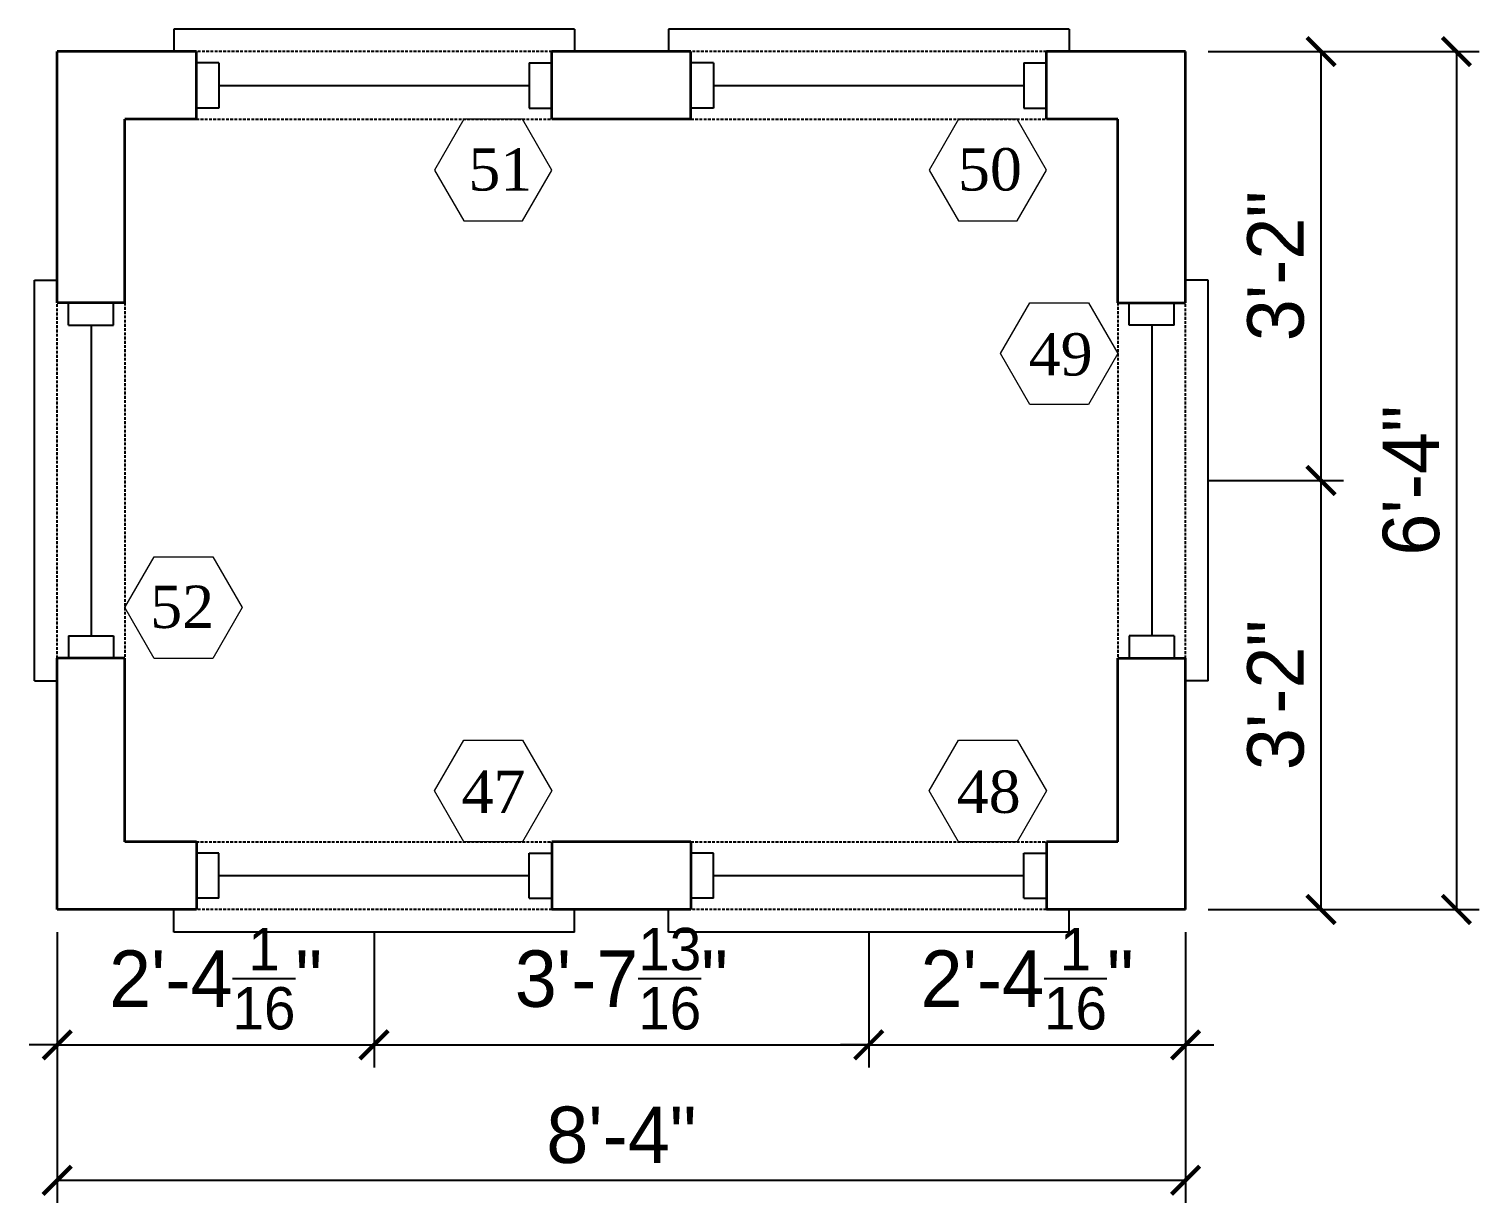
# Model space of a CAD drawing. Header units: inches. Extents: x 0 to 22102, y -19958 to 0.
# Drawn here: x 8379.4 to 8507.9, y -9893.2 to -9789.2 of the extents above; entities that cross this region are included whole.
import ezdxf
from ezdxf.enums import TextEntityAlignment as Align

# ---------------------------------------------------------------- set-up
doc = ezdxf.new("R2010")
doc.units = ezdxf.units.IN
doc.header["$MEASUREMENT"] = 0
doc.linetypes.add('HIDDEN', pattern=[0.375, 0.25, -0.125])
for name, color, linetype in [('DIM-EXT', 5, 'Continuous'), ('HEADER-EXT', 5, 'HIDDEN'), ('WINDOW GLASS', 4, 'Continuous'), ('WINDOW JAMB', 2, 'Continuous'), ('WINDOW SILL', 1, 'Continuous')]:
    doc.layers.add(name, color=color, linetype=linetype)
doc.layers.add('WALL-EXT', color=6, linetype='Continuous', lineweight=35)
doc.layers.add('window', color=160, linetype='Continuous', lineweight=5)
doc.styles.add('ARCHITXT', font='BOOKOS.TTF', dxfattribs={"height": 0.078125})
doc.dimstyles.new('Ideal', dxfattribs={"dimscale": 0, "dimtxt": 5, "dimasz": 2.5, "dimexe": 2, "dimexo": 2, "dimgap": 1.5, "dimtad": 1, "dimdec": 4, "dimzin": 0, "dimdsep": 46, "dimlunit": 4, "dimtxsty": 'Standard', "dimblk": 'ARCHTICK', "dimcen": 2, "dimclrt": 1, "dimazin": 0, "dimtfac": 0.75, "dimtdec": 4, "dimtix": 1, "dimtofl": 0, "dimtmove": 2, "dimatfit": 3, "dimldrblk": 'OPEN30', "dimfxl": 1, "dimtolj": 1, "dimtzin": 0, "dimarcsym": 0})

# ---------------------------------------------------------------- blocks, each defined once
blk = doc.blocks.new('_ArchTick')
at = {"color": 0, "linetype": 'ByBlock', "lineweight": 100, "const_width": 0.15}
blk.add_lwpolyline([(-0.5, -0.5), (0.5, 0.5)], dxfattribs=at)
blk = doc.blocks.new('*D644')
at = {"layer": 'Defpoints', "color": 0, "transparency": 16777216}
for p in [(8381.93, -9867.18), (8410.01, -9867.18), (8410.01, -9879.18)]:
    blk.add_point(p, dxfattribs=at)
at = {"layer": 'DIM-EXT', "color": 0, "lineweight": -2, "transparency": 16777216}
for p, q in [((8381.93, -9869.18), (8381.93, -9881.18)), ((8410.01, -9869.18), (8410.01, -9881.18)), ((8381.93, -9879.18), (8379.43, -9879.18)), ((8381.93, -9879.18), (8410.01, -9879.18)), ((8410.01, -9879.18), (8412.51, -9879.18))]:
    blk.add_line(p, q, dxfattribs=at)
at = {"layer": 'DIM-EXT', "color": 0, "lineweight": -2, "transparency": 16777216, "xscale": 2.5, "yscale": 2.5, "zscale": 2.5}
blk.add_blockref('_ArchTick', (8381.93, -9879.18), dxfattribs=at)
at = {"layer": 'DIM-EXT', "color": 0, "lineweight": -2, "transparency": 16777216, "xscale": 2.5, "yscale": 2.5, "zscale": 2.5, "rotation": 180}
blk.add_blockref('_ArchTick', (8410.01, -9879.18), dxfattribs=at)
at = {"layer": 'DIM-EXT', "color": 1, "transparency": 16777216, "insert": (8395.97, -9873.31), "char_height": 5, "attachment_point": 5}
blk.add_mtext('\\A1;2\'-4{\\H0.75x;\\S1/16;}"', dxfattribs=at)
blk = doc.blocks.new('_Open30')
at = {"color": 0, "linetype": 'ByBlock', "lineweight": -2}
for p, q in [((-1, 0.268), (0, 0)), ((0, 0), (-1, -0.268)), ((0, 0), (-1, 0))]:
    blk.add_line(p, q, dxfattribs=at)
blk = doc.blocks.new('*D645')
at = {"layer": 'Defpoints', "color": 0, "transparency": 16777216}
for p in [(8410.01, -9867.18), (8453.85, -9867.18), (8453.85, -9879.18)]:
    blk.add_point(p, dxfattribs=at)
at = {"layer": 'DIM-EXT', "color": 0, "lineweight": -2, "transparency": 16777216}
for p, q in [((8410.01, -9869.18), (8410.01, -9881.18)), ((8453.85, -9869.18), (8453.85, -9881.18)), ((8410.01, -9879.18), (8453.85, -9879.18))]:
    blk.add_line(p, q, dxfattribs=at)
at = {"layer": 'DIM-EXT', "color": 0, "lineweight": -2, "transparency": 16777216, "xscale": 2.5, "yscale": 2.5, "zscale": 2.5, "rotation": 180}
blk.add_blockref('_ArchTick', (8410.01, -9879.18), dxfattribs=at)
at = {"layer": 'DIM-EXT', "color": 0, "lineweight": -2, "transparency": 16777216, "xscale": 2.5, "yscale": 2.5, "zscale": 2.5}
blk.add_blockref('_ArchTick', (8453.85, -9879.18), dxfattribs=at)
at = {"layer": 'DIM-EXT', "color": 1, "transparency": 16777216, "insert": (8431.93, -9873.31), "char_height": 5, "attachment_point": 5}
blk.add_mtext('\\A1;3\'-7{\\H0.75x;\\S13/16;}"', dxfattribs=at)
blk = doc.blocks.new('*D646')
at = {"layer": 'Defpoints', "color": 0, "transparency": 16777216}
for p in [(8453.85, -9867.18), (8481.93, -9867.18), (8481.93, -9879.18)]:
    blk.add_point(p, dxfattribs=at)
at = {"layer": 'DIM-EXT', "color": 0, "lineweight": -2, "transparency": 16777216}
for p, q in [((8453.85, -9869.18), (8453.85, -9881.18)), ((8481.93, -9869.18), (8481.93, -9881.18)), ((8453.85, -9879.18), (8451.35, -9879.18)), ((8453.85, -9879.18), (8481.93, -9879.18)), ((8481.93, -9879.18), (8484.43, -9879.18))]:
    blk.add_line(p, q, dxfattribs=at)
at = {"layer": 'DIM-EXT', "color": 0, "lineweight": -2, "transparency": 16777216, "xscale": 2.5, "yscale": 2.5, "zscale": 2.5}
blk.add_blockref('_ArchTick', (8453.85, -9879.18), dxfattribs=at)
at = {"layer": 'DIM-EXT', "color": 0, "lineweight": -2, "transparency": 16777216, "xscale": 2.5, "yscale": 2.5, "zscale": 2.5, "rotation": 180}
blk.add_blockref('_ArchTick', (8481.93, -9879.18), dxfattribs=at)
at = {"layer": 'DIM-EXT', "color": 1, "transparency": 16777216, "insert": (8467.89, -9873.31), "char_height": 5, "attachment_point": 5}
blk.add_mtext('\\A1;2\'-4{\\H0.75x;\\S1/16;}"', dxfattribs=at)
blk = doc.blocks.new('*D647')
at = {"layer": 'Defpoints', "color": 0, "lineweight": 0, "transparency": 16777216}
for p in [(8381.93, -9867.18), (8481.93, -9867.18), (8381.93, -9891.18)]:
    blk.add_point(p, dxfattribs=at)
at = {"layer": 'DIM-EXT', "color": 0, "lineweight": -2, "transparency": 16777216}
for p, q in [((8381.93, -9869.18), (8381.93, -9893.18)), ((8481.93, -9869.18), (8481.93, -9893.18)), ((8481.93, -9891.18), (8381.93, -9891.18))]:
    blk.add_line(p, q, dxfattribs=at)
at = {"layer": 'DIM-EXT', "color": 0, "lineweight": -2, "transparency": 16777216, "xscale": 2.5, "yscale": 2.5, "zscale": 2.5, "rotation": 180}
blk.add_blockref('_ArchTick', (8381.93, -9891.18), dxfattribs=at)
at = {"layer": 'DIM-EXT', "color": 0, "lineweight": -2, "transparency": 16777216, "xscale": 2.5, "yscale": 2.5, "zscale": 2.5}
blk.add_blockref('_ArchTick', (8481.93, -9891.18), dxfattribs=at)
at = {"layer": 'DIM-EXT', "color": 1, "lineweight": 0, "transparency": 16777216, "insert": (8431.93, -9887.18), "char_height": 5, "attachment_point": 5}
blk.add_mtext('\\A1;8\'-4"', dxfattribs=at)
blk = doc.blocks.new('*D648')
at = {"layer": 'Defpoints', "color": 0, "transparency": 16777216}
for p in [(8481.93, -9829.18), (8493.93, -9829.18), (8481.93, -9867.18)]:
    blk.add_point(p, dxfattribs=at)
at = {"layer": 'DIM-EXT', "color": 0, "lineweight": -2, "transparency": 16777216}
for p, q in [((8483.93, -9829.18), (8495.93, -9829.18)), ((8493.93, -9867.18), (8493.93, -9829.18)), ((8483.93, -9867.18), (8495.93, -9867.18))]:
    blk.add_line(p, q, dxfattribs=at)
at = {"layer": 'DIM-EXT', "color": 0, "lineweight": -2, "transparency": 16777216, "xscale": 2.5, "yscale": 2.5, "zscale": 2.5}
for p, rotation in [((8493.93, -9829.18), 90), ((8493.93, -9867.18), 270)]:
    blk.add_blockref('_ArchTick', p, dxfattribs=dict(at, rotation=rotation))
at = {"layer": 'DIM-EXT', "color": 1, "transparency": 16777216, "insert": (8489.93, -9848.18), "char_height": 5, "attachment_point": 5, "rotation": 90}
blk.add_mtext('\\A1;3\'-2"', dxfattribs=at)
blk = doc.blocks.new('*D649')
at = {"layer": 'Defpoints', "color": 0, "transparency": 16777216}
for p in [(8481.93, -9791.18), (8493.93, -9791.18), (8481.93, -9829.18)]:
    blk.add_point(p, dxfattribs=at)
at = {"layer": 'DIM-EXT', "color": 0, "lineweight": -2, "transparency": 16777216}
for p, q in [((8483.93, -9791.18), (8495.93, -9791.18)), ((8493.93, -9829.18), (8493.93, -9791.18)), ((8483.93, -9829.18), (8495.93, -9829.18))]:
    blk.add_line(p, q, dxfattribs=at)
at = {"layer": 'DIM-EXT', "color": 0, "lineweight": -2, "transparency": 16777216, "xscale": 2.5, "yscale": 2.5, "zscale": 2.5}
for p, rotation in [((8493.93, -9791.18), 90), ((8493.93, -9829.18), 270)]:
    blk.add_blockref('_ArchTick', p, dxfattribs=dict(at, rotation=rotation))
at = {"layer": 'DIM-EXT', "color": 1, "transparency": 16777216, "insert": (8489.93, -9810.18), "char_height": 5, "attachment_point": 5, "rotation": 90}
blk.add_mtext('\\A1;3\'-2"', dxfattribs=at)
blk = doc.blocks.new('*D650')
at = {"layer": 'Defpoints', "color": 0, "transparency": 16777216}
for p in [(8481.93, -9791.18), (8481.93, -9867.18), (8505.93, -9867.18)]:
    blk.add_point(p, dxfattribs=at)
at = {"layer": 'DIM-EXT', "color": 0, "lineweight": -2, "transparency": 16777216}
for p, q in [((8483.93, -9791.18), (8507.93, -9791.18)), ((8505.93, -9791.18), (8505.93, -9867.18)), ((8483.93, -9867.18), (8507.93, -9867.18))]:
    blk.add_line(p, q, dxfattribs=at)
at = {"layer": 'DIM-EXT', "color": 0, "lineweight": -2, "transparency": 16777216, "xscale": 2.5, "yscale": 2.5, "zscale": 2.5}
for p, rotation in [((8505.93, -9791.18), 90), ((8505.93, -9867.18), 270)]:
    blk.add_blockref('_ArchTick', p, dxfattribs=dict(at, rotation=rotation))
at = {"layer": 'DIM-EXT', "color": 1, "transparency": 16777216, "insert": (8501.93, -9829.18), "char_height": 5, "attachment_point": 5, "rotation": 90}
blk.add_mtext('\\A1;6\'-4"', dxfattribs=at)
blk = doc.blocks.new('Sm-wndw')
at = {"color": 125}
blk.add_lwpolyline([(-0.0541, 0.0938), (-0.1083, 0), (-0.0541, -0.0938), (0.0541, -0.0938), (0.1083, 0), (0.0541, 0.0938)], close=True, dxfattribs=at)
at = {"style": 'ARCHITXT'}
blk.add_attdef('OO', text='', height=0.0781, dxfattribs=at).set_placement((0, 0), align=Align.MIDDLE_CENTER)

msp = doc.modelspace()

# ---------------------------------------------------------------- linework, layer by layer
at = {"layer": 'HEADER-EXT'}
for p, q in [((8425.7629, -9791.18476), (8394.2629, -9791.18476)), ((8469.59623, -9791.18476), (8438.09623, -9791.18476)), ((8394.2629, -9797.18476), (8425.7629, -9797.18476)), ((8438.09623, -9797.18476), (8469.59623, -9797.18476)), ((8381.92957, -9844.93476), (8381.92957, -9813.43476)), ((8387.92957, -9813.43476), (8387.92957, -9844.93476)), ((8475.92957, -9813.43476), (8475.92957, -9844.93476)), ((8481.92957, -9844.93476), (8481.92957, -9813.43476)), ((8394.2629, -9861.18476), (8425.7629, -9861.18476)), ((8438.09623, -9861.18476), (8469.59623, -9861.18476)), ((8425.7629, -9867.18476), (8394.2629, -9867.18476)), ((8469.59623, -9867.18476), (8438.09623, -9867.18476))]:
    msp.add_line(p, q, dxfattribs=at)
at = {"layer": 'WALL-EXT'}
for p, q in [((8381.92957, -9813.43476), (8381.92957, -9791.18476)), ((8394.2629, -9791.18476), (8381.92957, -9791.18476)), ((8394.2629, -9797.18476), (8394.2629, -9791.18476)), ((8438.09623, -9791.18476), (8425.7629, -9791.18476)), ((8425.7629, -9797.18476), (8425.7629, -9791.18476)), ((8438.09623, -9797.18476), (8438.09623, -9791.18476)), ((8481.92957, -9791.18476), (8469.59623, -9791.18476)), ((8469.59623, -9797.18476), (8469.59623, -9791.18476)), ((8481.92957, -9813.43476), (8481.92957, -9791.18476)), ((8387.92957, -9813.43476), (8387.92957, -9797.18476)), ((8394.2629, -9797.18476), (8387.92957, -9797.18476)), ((8438.09623, -9797.18476), (8425.7629, -9797.18476)), ((8475.92957, -9797.18476), (8469.59623, -9797.18476)), ((8475.92957, -9813.43476), (8475.92957, -9797.18476)), ((8387.92957, -9813.43476), (8381.92957, -9813.43476)), ((8475.92957, -9813.43476), (8481.92957, -9813.43476)), ((8381.92957, -9867.18476), (8381.92957, -9844.93476)), ((8387.92957, -9844.93476), (8381.92957, -9844.93476)), ((8387.92957, -9861.18476), (8387.92957, -9844.93476)), ((8475.92957, -9861.18476), (8475.92957, -9844.93476)), ((8475.92957, -9844.93476), (8481.92957, -9844.93476)), ((8481.92957, -9867.18476), (8481.92957, -9844.93476)), ((8394.2629, -9861.18476), (8387.92957, -9861.18476)), ((8394.2629, -9861.18476), (8394.2629, -9867.18476)), ((8438.09623, -9861.18476), (8425.7629, -9861.18476)), ((8425.7629, -9861.18476), (8425.7629, -9867.18476)), ((8438.09623, -9861.18476), (8438.09623, -9867.18476)), ((8475.92957, -9861.18476), (8469.59623, -9861.18476)), ((8469.59623, -9861.18476), (8469.59623, -9867.18476)), ((8394.2629, -9867.18476), (8381.92957, -9867.18476)), ((8438.09623, -9867.18476), (8425.7629, -9867.18476)), ((8481.92957, -9867.18476), (8469.59623, -9867.18476))]:
    msp.add_line(p, q, dxfattribs=at)
at = {"layer": 'WINDOW GLASS'}
for p, q in [((8396.2629, -9794.18476), (8423.7629, -9794.18476)), ((8440.09623, -9794.18476), (8467.59623, -9794.18476)), ((8384.92957, -9815.43476), (8384.92957, -9842.93476)), ((8478.92957, -9815.43476), (8478.92957, -9842.93476)), ((8396.2629, -9864.18476), (8423.7629, -9864.18476)), ((8440.09623, -9864.18476), (8467.59623, -9864.18476))]:
    msp.add_line(p, q, dxfattribs=at)
at = {"layer": 'WINDOW JAMB'}
for p, q in [((8396.2629, -9792.18476), (8394.2629, -9792.18476)), ((8394.2629, -9792.18476), (8394.2629, -9796.18476)), ((8396.2629, -9792.18476), (8396.2629, -9796.18476)), ((8423.7629, -9792.18476), (8423.7629, -9796.18476)), ((8423.7629, -9792.18476), (8425.7629, -9792.18476)), ((8425.7629, -9792.18476), (8425.7629, -9796.18476)), ((8440.09623, -9792.18476), (8438.09623, -9792.18476)), ((8438.09623, -9792.18476), (8438.09623, -9796.18476)), ((8440.09623, -9792.18476), (8440.09623, -9796.18476)), ((8467.59623, -9792.18476), (8467.59623, -9796.18476)), ((8467.59623, -9792.18476), (8469.59623, -9792.18476)), ((8469.59623, -9792.18476), (8469.59623, -9796.18476)), ((8396.2629, -9796.18476), (8394.2629, -9796.18476)), ((8423.7629, -9796.18476), (8425.7629, -9796.18476)), ((8440.09623, -9796.18476), (8438.09623, -9796.18476)), ((8467.59623, -9796.18476), (8469.59623, -9796.18476)), ((8382.92957, -9815.43476), (8382.92957, -9813.43476)), ((8382.92957, -9813.43476), (8386.92957, -9813.43476)), ((8386.92957, -9815.43476), (8386.92957, -9813.43476)), ((8476.92957, -9815.43476), (8476.92957, -9813.43476)), ((8480.92957, -9813.43476), (8476.92957, -9813.43476)), ((8480.92957, -9815.43476), (8480.92957, -9813.43476)), ((8382.92957, -9815.43476), (8386.92957, -9815.43476)), ((8480.92957, -9815.43476), (8476.92957, -9815.43476)), ((8382.92957, -9842.93476), (8386.92957, -9842.93476)), ((8382.92957, -9842.93476), (8382.92957, -9844.93476)), ((8386.92957, -9842.93476), (8386.92957, -9844.93476)), ((8480.92957, -9842.93476), (8476.92957, -9842.93476)), ((8476.92957, -9842.93476), (8476.92957, -9844.93476)), ((8480.92957, -9842.93476), (8480.92957, -9844.93476)), ((8382.92957, -9844.93476), (8386.92957, -9844.93476)), ((8480.92957, -9844.93476), (8476.92957, -9844.93476)), ((8396.2629, -9862.18476), (8394.2629, -9862.18476)), ((8394.2629, -9866.18476), (8394.2629, -9862.18476)), ((8396.2629, -9866.18476), (8396.2629, -9862.18476)), ((8423.7629, -9866.18476), (8423.7629, -9862.18476)), ((8423.7629, -9862.18476), (8425.7629, -9862.18476)), ((8425.7629, -9866.18476), (8425.7629, -9862.18476)), ((8440.09623, -9862.18476), (8438.09623, -9862.18476)), ((8438.09623, -9866.18476), (8438.09623, -9862.18476)), ((8440.09623, -9866.18476), (8440.09623, -9862.18476)), ((8467.59623, -9866.18476), (8467.59623, -9862.18476)), ((8467.59623, -9862.18476), (8469.59623, -9862.18476)), ((8469.59623, -9866.18476), (8469.59623, -9862.18476)), ((8396.2629, -9866.18476), (8394.2629, -9866.18476)), ((8423.7629, -9866.18476), (8425.7629, -9866.18476)), ((8440.09623, -9866.18476), (8438.09623, -9866.18476)), ((8467.59623, -9866.18476), (8469.59623, -9866.18476))]:
    msp.add_line(p, q, dxfattribs=at)
at = {"layer": 'WINDOW SILL'}
for p, q in [((8427.7629, -9789.18476), (8392.2629, -9789.18476)), ((8392.2629, -9789.18476), (8392.2629, -9791.18476)), ((8427.7629, -9789.18476), (8427.7629, -9791.18476)), ((8471.59623, -9789.18476), (8436.09623, -9789.18476)), ((8436.09623, -9789.18476), (8436.09623, -9791.18476)), ((8471.59623, -9789.18476), (8471.59623, -9791.18476)), ((8379.92957, -9846.93476), (8379.92957, -9811.43476)), ((8379.92957, -9811.43476), (8381.92957, -9811.43476)), ((8483.92957, -9811.43476), (8481.92957, -9811.43476)), ((8483.92957, -9846.93476), (8483.92957, -9811.43476)), ((8379.92957, -9846.93476), (8381.92957, -9846.93476)), ((8483.92957, -9846.93476), (8481.92957, -9846.93476)), ((8392.2629, -9869.18476), (8392.2629, -9867.18476)), ((8427.7629, -9869.18476), (8427.7629, -9867.18476)), ((8436.09623, -9869.18476), (8436.09623, -9867.18476)), ((8471.59623, -9869.18476), (8471.59623, -9867.18476)), ((8427.7629, -9869.18476), (8392.2629, -9869.18476)), ((8471.59623, -9869.18476), (8436.09623, -9869.18476))]:
    msp.add_line(p, q, dxfattribs=at)

# ---------------------------------------------------------------- block references
at = {"layer": 'window'}
ref = msp.add_blockref('Sm-wndw', (8420.56675, -9801.68476), dxfattribs=dict(at, xscale=48, yscale=48, zscale=48, rotation=180))
ref.add_attrib('OO', '51', dxfattribs={"layer": '0', "color": 0, "height": 3.75, "style": 'ARCHITXT'}).set_placement((8421.20116, -9801.61756), align=Align.MIDDLE_CENTER)
ref = msp.add_blockref('Sm-wndw', (8464.40008, -9801.68476), dxfattribs=dict(at, xscale=48, yscale=48, zscale=48, rotation=180))
ref.add_attrib('OO', '50', dxfattribs={"layer": '0', "color": 0, "height": 3.75, "style": 'ARCHITXT'}).set_placement((8464.59094, -9801.61756), align=Align.MIDDLE_CENTER)
ref = msp.add_blockref('Sm-wndw', (8470.73342, -9817.93476), dxfattribs=dict(at, xscale=-48, yscale=48, zscale=48))
ref.add_attrib('OO', '49', dxfattribs={"layer": '0', "color": 0, "height": 3.75, "style": 'ARCHITXT'}).set_placement((8470.85438, -9818.00196), align=Align.MIDDLE_CENTER)
ref = msp.add_blockref('Sm-wndw', (8393.12572, -9840.43476), dxfattribs=dict(at, xscale=-48, yscale=48, zscale=48, rotation=180))
ref.add_attrib('OO', '52', dxfattribs={"layer": '0', "color": 0, "height": 3.75, "style": 'ARCHITXT'}).set_placement((8393.00475, -9840.36756), align=Align.MIDDLE_CENTER)
ref = msp.add_blockref('Sm-wndw', (8420.56675, -9856.68476), dxfattribs=dict(at, xscale=-48, yscale=48, zscale=48))
ref.add_attrib('OO', '47', dxfattribs={"layer": '0', "color": 0, "height": 3.75, "style": 'ARCHITXT'}).set_placement((8420.59632, -9856.75196), align=Align.MIDDLE_CENTER)
ref = msp.add_blockref('Sm-wndw', (8464.40008, -9856.68476), dxfattribs=dict(at, xscale=-48, yscale=48, zscale=48))
ref.add_attrib('OO', '48', dxfattribs={"layer": '0', "color": 0, "height": 3.75, "style": 'ARCHITXT'}).set_placement((8464.48073, -9856.75196), align=Align.MIDDLE_CENTER)

# ---------------------------------------------------------------- dimensions: what is measured, and where the dimension line sits
at = {"layer": 'DIM-EXT'}
for base, p1, p2, angle, picture, middle in [((8493.92957, -9791.18476), (8481.92957, -9829.18476), (8481.92957, -9791.18476), 90, '*D649', (8489.92957, -9810.18476)), ((8505.92957, -9867.18476), (8481.92957, -9791.18476), (8481.92957, -9867.18476), 90, '*D650', (8501.92957, -9829.18476)), ((8493.92957, -9829.18476), (8481.92957, -9867.18476), (8481.92957, -9829.18476), 90, '*D648', (8489.92957, -9848.18476)), ((8410.0129, -9879.18476), (8381.92957, -9867.18476), (8410.0129, -9867.18476), 180, '*D644', (8395.97123, -9873.30976)), ((8453.84623, -9879.18476), (8410.0129, -9867.18476), (8453.84623, -9867.18476), 180, '*D645', (8431.92957, -9873.30976)), ((8481.92957, -9879.18476), (8453.84623, -9867.18476), (8481.92957, -9867.18476), 180, '*D646', (8467.8879, -9873.30976))]:
    dim = msp.add_linear_dim(base=base, p1=p1, p2=p2, angle=angle, dimstyle='Ideal', override={"dimscale": 1, "dimtofl": 1, "dimfxl": 0.125}, dxfattribs=at)
    dim.commit()
    dim.dimension.update_dxf_attribs({"geometry": picture, "text_midpoint": middle})
at = {"layer": 'DIM-EXT', "lineweight": 0}
dim = msp.add_linear_dim(base=(8381.92957, -9891.18476), p1=(8481.92957, -9867.18476), p2=(8381.92957, -9867.18476), angle=180, dimstyle='Ideal', override={"dimscale": 1, "dimtofl": 1, "dimfxl": 0.125}, dxfattribs=at)
dim.commit()
dim.dimension.update_dxf_attribs({"geometry": '*D647', "text_midpoint": (8431.92957, -9887.18476)})

doc.saveas('drawing.dxf')
